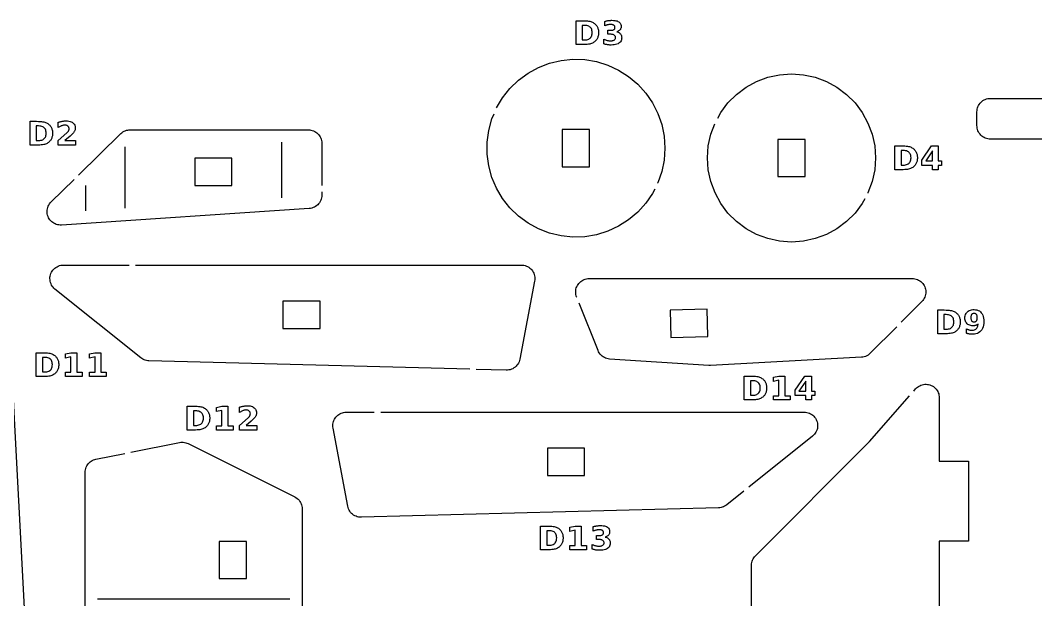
# Model space of a CAD drawing. Header units: millimetres. Extents: x 0 to 300, y 5 to 290.
# Drawn here: x 53.3 to 156.9, y 226.9 to 286 of the extents above; entities that cross this region are included whole.
import ezdxf

# ---------------------------------------------------------------- set-up
doc = ezdxf.new("R2010")
doc.units = ezdxf.units.MM
for name, color, linetype in [('CUT', 1, 'CONTINUOUS'), ('ENGRAVE', 5, 'CONTINUOUS'), ('SCORE', 7, 'CONTINUOUS')]:
    doc.layers.add(name, color=color, linetype=linetype)

msp = doc.modelspace()

# ---------------------------------------------------------------- linework, layer by layer
at = {"layer": 'CUT', "color": 1}
for points in [[(101.9028, 277.0973), (102.5181, 278.1361), (103.2694, 279.0875), (104.1408, 279.9303), (105.1168, 280.6494), (106.1799, 281.232), (107.3112, 281.6677), (108.4905, 281.9488), (109.6968, 282.0701), (110.9084, 282.0296), (112.1038, 281.8279), (113.2617, 281.4688), (114.3614, 280.9585), (115.3832, 280.3061), (116.309, 279.5234), (117.1222, 278.6243), (117.8083, 277.6249), (118.3551, 276.5428), (118.7527, 275.3976), (118.9942, 274.2096), (119.0752, 273), (118.9942, 271.7904), (118.7527, 270.6024), (118.3551, 269.4572), (118.3323, 269.4122)], [(124.4687, 276.0548), (124.7861, 276.6361), (125.5193, 277.6156), (126.3844, 278.4807), (127.3639, 279.2139), (128.4377, 279.8003), (129.5841, 280.2278), (130.7796, 280.4879), (132, 280.5752), (133.2204, 280.4879), (134.4159, 280.2278), (135.5623, 279.8003), (136.6361, 279.2139), (137.6156, 278.4807), (138.4807, 277.6156), (139.2139, 276.6361), (139.8003, 275.5623), (140.2278, 274.4159), (140.4879, 273.2204), (140.5752, 272), (140.4879, 270.7796), (140.2278, 269.5841), (139.8003, 268.4377), (139.7868, 268.4132)], [(157.926, 273.925), (152.2982, 273.925), (152.1652, 273.9315), (152.0317, 273.9513), (151.9008, 273.9841), (151.7738, 274.0296), (151.6518, 274.0873), (151.536, 274.1567), (151.4277, 274.237), (151.3277, 274.3277), (151.237, 274.4277), (151.1567, 274.536), (151.0873, 274.6518), (151.0296, 274.7738), (150.9841, 274.9008), (150.9513, 275.0317), (150.9315, 275.1652), (150.925, 275.2982), (150.925, 276.7018), (150.9315, 276.8348), (150.9513, 276.9683), (150.9841, 277.0992), (151.0296, 277.2262), (151.0873, 277.3482), (151.1567, 277.464), (151.237, 277.5723), (151.3277, 277.6723), (151.4277, 277.763), (151.536, 277.8433), (151.6518, 277.9127), (151.7738, 277.9704), (151.9008, 278.0159), (152.0317, 278.0487), (152.1652, 278.0685), (152.2982, 278.075), (158.925, 278.075)], [(118.0392, 268.832), (117.8083, 268.3751), (117.1222, 267.3757), (116.309, 266.4766), (115.3832, 265.6939), (114.3614, 265.0415), (113.2617, 264.5312), (112.1038, 264.1721), (110.9084, 263.9704), (109.6968, 263.9299), (108.4905, 264.0512), (107.3112, 264.3323), (106.1799, 264.768), (105.1168, 265.3506), (104.1408, 266.0697), (103.2694, 266.9125), (102.5181, 267.8639), (101.9002, 268.907), (101.427, 270.0231), (101.1067, 271.1924), (100.9451, 272.3938), (100.9451, 273.6062), (101.1067, 274.8076), (101.427, 275.9769), (101.6484, 276.4991)], [(59.2529, 270.2529), (63.5697, 274.4833), (63.6679, 274.5706), (63.7755, 274.6491), (63.8903, 274.7168), (64.011, 274.7731), (64.1366, 274.8174), (64.2659, 274.8493), (64.3977, 274.8686), (64.529, 274.875), (82.7018, 274.875), (82.8348, 274.8685), (82.9683, 274.8487), (83.0992, 274.8159), (83.2262, 274.7704), (83.3482, 274.7127), (83.464, 274.6433), (83.5723, 274.563), (83.6723, 274.4723), (83.763, 274.3723), (83.8433, 274.264), (83.9127, 274.1482), (83.9704, 274.0262), (84.0159, 273.8992), (84.0487, 273.7683), (84.0685, 273.6348), (84.075, 273.5018), (84.075, 269.1863)], [(139.4753, 267.8427), (139.2139, 267.3639), (138.4807, 266.3844), (137.6156, 265.5193), (136.6361, 264.7861), (135.5623, 264.1997), (134.4159, 263.7722), (133.2204, 263.5121), (132, 263.4248), (130.7796, 263.5121), (129.5841, 263.7722), (128.4377, 264.1997), (127.3639, 264.7861), (126.3844, 265.5193), (125.5193, 266.3844), (124.7861, 267.3639), (124.1997, 268.4377), (123.7722, 269.5841), (123.5121, 270.7796), (123.4248, 272), (123.5121, 273.2204), (123.7722, 274.4159), (124.1687, 275.479)], [(84.075, 268.5363), (84.075, 268.2143), (84.0682, 268.0786), (84.0475, 267.9423), (84.0133, 267.8087), (83.9659, 267.6793), (83.9058, 267.5553), (83.8336, 267.4379), (83.75, 267.3283), (83.6558, 267.2276), (83.552, 267.1369), (83.4397, 267.057), (83.3199, 266.9888), (83.1939, 266.9329), (83.063, 266.8899), (82.9284, 266.8602), (82.7933, 266.8444), (57.5091, 265.1588), (57.3771, 265.1564), (57.2438, 265.167), (57.1121, 265.1905), (56.9834, 265.2267), (56.8587, 265.2753), (56.7394, 265.3357), (56.6265, 265.4074), (56.5211, 265.4898), (56.4242, 265.582), (56.3367, 265.6832), (56.2594, 265.7924), (56.1932, 265.9086), (56.1385, 266.0307), (56.096, 266.1575), (56.066, 266.2879), (56.0488, 266.4205), (56.0445, 266.5542), (56.0533, 266.6877), (56.075, 266.8197), (56.1094, 266.9489), (56.1562, 267.0742), (56.215, 267.1944), (56.2852, 267.3083), (56.3661, 267.4148), (56.4557, 267.5116), (58.7887, 269.7979)], [(51.4759, 267.9858), (56.9608, 164.163)], [(99.1683, 250.4521), (66.433, 251.3136), (66.3078, 251.3227), (66.1822, 251.3436), (66.0591, 251.3761), (65.9395, 251.4198), (65.8244, 251.4744), (65.7149, 251.5394), (65.6133, 251.6133), (56.8456, 258.6275), (56.7454, 258.7161), (56.6531, 258.8155), (56.5711, 258.9235), (56.5002, 259.0391), (56.4409, 259.1611), (56.394, 259.2884), (56.3598, 259.4196), (56.3387, 259.5536), (56.331, 259.689), (56.3366, 259.8245), (56.3555, 259.9588), (56.3876, 260.0906), (56.4325, 260.2186), (56.4898, 260.3415), (56.5589, 260.4582), (56.6391, 260.5676), (56.7298, 260.6684), (56.83, 260.7599), (56.9386, 260.8411), (57.0548, 260.9111), (57.1773, 260.9694), (57.3049, 261.0153), (57.4364, 261.0484), (57.5705, 261.0684), (57.7042, 261.075), (64.4045, 261.075)], [(65.0545, 261.075), (104.4336, 261.075), (104.5658, 261.0685), (104.6986, 261.049), (104.8288, 261.0165), (104.9552, 260.9716), (105.0767, 260.9145), (105.192, 260.8459), (105.3, 260.7663), (105.3998, 260.6766), (105.4904, 260.5776), (105.5709, 260.4702), (105.6406, 260.3555), (105.6987, 260.2346), (105.7448, 260.1085), (105.7783, 259.9786), (105.7991, 259.846), (105.8068, 259.7121), (105.8014, 259.578), (105.7833, 259.4469), (104.2786, 251.4719), (104.2465, 251.3391), (104.2006, 251.2084), (104.1418, 251.083), (104.0707, 250.9642), (103.988, 250.8531), (103.8946, 250.7509), (103.7913, 250.6586), (103.6793, 250.5771), (103.5597, 250.5074), (103.4336, 250.45), (103.3024, 250.4056), (103.1675, 250.3746), (103.03, 250.3574), (102.8935, 250.3541), (99.8181, 250.435)], [(110.0833, 257.8093), (110.077, 257.8252), (110.0341, 257.9502), (110.0031, 258.0806), (109.985, 258.2134), (109.9799, 258.3474), (109.9878, 258.4811), (110.0088, 258.6135), (110.0425, 258.7433), (110.0887, 258.8691), (110.1469, 258.9898), (110.2166, 259.1043), (110.2972, 259.2114), (110.3877, 259.3102), (110.4875, 259.3997), (110.5955, 259.4791), (110.7107, 259.5476), (110.832, 259.6046), (110.9583, 259.6494), (111.0884, 259.6818), (111.221, 259.7013), (111.3531, 259.7077), (144.3244, 259.7075), (144.4572, 259.701), (144.5905, 259.6813), (144.7212, 259.6486), (144.8482, 259.6032), (144.97, 259.5457), (145.0857, 259.4764), (145.194, 259.3962), (145.2939, 259.3058), (145.3846, 259.2061), (145.465, 259.0979), (145.5344, 258.9824), (145.5922, 258.8606), (145.6378, 258.7338), (145.6708, 258.6031), (145.6908, 258.4698), (145.6976, 258.3352), (145.6913, 258.2006), (145.6718, 258.0672), (145.6394, 257.9364), (145.5943, 257.8094), (145.5369, 257.6875), (145.468, 257.5717), (145.388, 257.4632), (145.299, 257.3644), (143.2001, 255.2532)], [(142.7419, 254.7922), (140.0386, 252.073), (139.9334, 251.9777), (139.8172, 251.8928), (139.6928, 251.8204), (139.5615, 251.7615), (139.4247, 251.7166), (139.284, 251.6863), (139.1429, 251.671), (123.7328, 250.8176), (123.5698, 250.8185), (113.4415, 251.4938), (113.3038, 251.5101), (113.1666, 251.5407), (113.0333, 251.5852), (112.9052, 251.6431), (112.7837, 251.7138), (112.6701, 251.7965), (112.5655, 251.8903), (112.471, 251.9944), (112.3876, 252.1075), (112.3162, 252.2286), (112.2584, 252.3546), (110.324, 257.2056)], [(144.4733, 248.2263), (144.6664, 248.4469), (144.7576, 248.5415), (144.8589, 248.628), (144.9681, 248.7043), (145.0842, 248.7696), (145.2061, 248.8234), (145.3326, 248.8652), (145.4625, 248.8945), (145.5947, 248.9112), (145.7278, 248.9149), (145.8607, 248.9058), (145.9921, 248.8838), (146.1207, 248.8493), (146.2454, 248.8024), (146.365, 248.7437), (146.4784, 248.6737), (146.5844, 248.5931), (146.6821, 248.5026), (146.7706, 248.403), (146.8491, 248.2954), (146.9168, 248.1806), (146.9731, 248.0599), (147.0174, 247.9343), (147.0493, 247.805), (147.0686, 247.6732), (147.075, 247.5419), (147.075, 241.075), (150.075, 241.075), (150.075, 232.925), (147.075, 232.925), (147.075, 223.075)], [(127.925, 219.6071), (127.925, 230.4634), (127.9315, 230.5963), (127.9513, 230.7298), (127.9841, 230.8607), (128.0296, 230.9877), (128.0873, 231.1097), (128.1567, 231.2255), (128.237, 231.3339), (128.3264, 231.4325), (139.9308, 243.0369), (139.9586, 243.0666), (144.0453, 247.7371)], [(127.1291, 238.0073), (125.3867, 236.6133), (125.2851, 236.5394), (125.1756, 236.4744), (125.0605, 236.4198), (124.9409, 236.3761), (124.8178, 236.3436), (124.6922, 236.3227), (124.567, 236.3136), (88.1065, 235.3541), (87.97, 235.3574), (87.8325, 235.3746), (87.6976, 235.4056), (87.5664, 235.45), (87.4403, 235.5074), (87.3207, 235.5771), (87.2087, 235.6586), (87.1054, 235.7509), (87.012, 235.8531), (86.9293, 235.9642), (86.8582, 236.083), (86.7994, 236.2084), (86.7535, 236.3391), (86.7214, 236.4719), (85.2167, 244.4469), (85.1986, 244.578), (85.1932, 244.7121), (85.2009, 244.846), (85.2217, 244.9786), (85.2552, 245.1085), (85.3013, 245.2346), (85.3594, 245.3555), (85.4291, 245.4702), (85.5096, 245.5776), (85.6002, 245.6766), (85.7, 245.7663), (85.808, 245.8459), (85.9233, 245.9145), (86.0448, 245.9716), (86.1712, 246.0165), (86.3014, 246.049), (86.4342, 246.0685), (86.5664, 246.075), (89.4296, 246.075)], [(90.0796, 246.075), (133.2958, 246.075), (133.4295, 246.0684), (133.5636, 246.0484), (133.6951, 246.0153), (133.8227, 245.9694), (133.9452, 245.9111), (134.0614, 245.8411), (134.17, 245.7599), (134.2702, 245.6684), (134.3609, 245.5676), (134.4411, 245.4582), (134.5102, 245.3415), (134.5675, 245.2186), (134.6124, 245.0906), (134.6445, 244.9588), (134.6634, 244.8245), (134.669, 244.689), (134.6613, 244.5536), (134.6402, 244.4196), (134.606, 244.2884), (134.5591, 244.1611), (134.4998, 244.0391), (134.4289, 243.9235), (134.3469, 243.8155), (134.2546, 243.7161), (134.1544, 243.6275), (127.6367, 238.4133)], [(64.5987, 241.9962), (69.5496, 242.9864), (69.6762, 243.0056), (69.8058, 243.0128), (69.9356, 243.0078), (70.0642, 242.9906), (70.1907, 242.9613), (70.3138, 242.9202), (70.4309, 242.8684), (81.3166, 237.4255), (81.4354, 237.3585), (81.5485, 237.2787), (81.6529, 237.188), (81.7477, 237.0872), (81.8319, 236.9774), (81.9046, 236.8597), (81.9652, 236.7353), (82.0129, 236.6055), (82.0473, 236.4715), (82.0681, 236.3347), (82.075, 236.1984), (82.075, 218.4911)], [(59.925, 222.2715), (59.925, 239.9361), (59.9315, 240.0689), (59.9513, 240.2023), (59.984, 240.3331), (60.0294, 240.4601), (60.087, 240.582), (60.1563, 240.6977), (60.2366, 240.806), (60.3271, 240.906), (60.4269, 240.9966), (60.5352, 241.077), (60.6508, 241.1464), (60.7726, 241.2042), (60.8996, 241.2497), (61.0285, 241.2822), (63.9613, 241.8688)]]:
    msp.add_lwpolyline(points, dxfattribs=at)
for points in [[(111.395, 271.105), (111.395, 274.895), (108.605, 274.895), (108.605, 271.105), (111.395, 271.105)], [(133.395, 270.105), (133.395, 273.895), (130.605, 273.895), (130.605, 270.105), (133.395, 270.105)], [(74.895, 269.205), (74.895, 271.995), (71.105, 271.995), (71.105, 269.205), (74.895, 269.205)], [(80.105, 257.395), (80.105, 254.605), (83.895, 254.605), (83.895, 257.395), (80.105, 257.395)], [(119.6207, 256.4878), (119.6879, 253.6986), (123.4768, 253.7898), (123.4096, 256.579), (119.6207, 256.4878)], [(107.105, 242.395), (107.105, 239.605), (110.895, 239.605), (110.895, 242.395), (107.105, 242.395)], [(73.605, 229.105), (76.395, 229.105), (76.395, 232.895), (73.605, 232.895), (73.605, 229.105)]]:
    msp.add_lwpolyline(points, close=True, dxfattribs=at)
at = {"layer": 'ENGRAVE', "color": 5}
for points in [[(110.8618, 285.9913), (111.0228, 285.9847), (111.168, 285.9738), (111.2975, 285.9584), (111.4114, 285.9387), (111.5096, 285.9146), (111.5978, 285.8852), (111.6817, 285.8497), (111.7613, 285.8082), (111.8366, 285.7605), (111.9076, 285.7067), (111.9743, 285.6468), (112.0288, 285.5906), (112.0784, 285.5316), (112.1232, 285.4698), (112.1631, 285.4052), (112.1981, 285.3378), (112.2282, 285.2676), (112.2535, 285.1944), (112.2743, 285.118), (112.2904, 285.0385), (112.302, 284.9558), (112.3089, 284.87), (112.3112, 284.781), (112.3089, 284.6909), (112.302, 284.6042), (112.2904, 284.5207), (112.2743, 284.4406), (112.2535, 284.3638), (112.2282, 284.2902), (112.1981, 284.2198), (112.1631, 284.1522), (112.1232, 284.0874), (112.0784, 284.0255), (112.0288, 283.9664), (111.9743, 283.9102), (111.907, 283.8503), (111.8354, 283.7965), (111.7594, 283.7488), (111.6791, 283.7073), (111.5945, 283.6718), (111.5055, 283.6424), (111.4068, 283.6183), (111.2928, 283.5986), (111.1637, 283.5832), (111.0194, 283.5723), (110.8599, 283.5657), (110.6852, 283.5635), (110.0244, 283.5635), (110.0244, 285.9935), (110.6852, 285.9935), (110.8618, 285.9913)], [(114.2501, 284.85), (114.3221, 284.821), (114.3877, 284.7869), (114.4467, 284.7475), (114.4991, 284.7029), (114.5449, 284.6532), (114.584, 284.5985), (114.6159, 284.539), (114.6408, 284.4748), (114.6585, 284.4058), (114.6692, 284.3321), (114.6727, 284.2536), (114.665, 284.138), (114.642, 284.032), (114.6035, 283.9356), (114.5497, 283.8489), (114.4806, 283.7718), (114.396, 283.7043), (114.2967, 283.6468), (114.1833, 283.5999), (114.0558, 283.5633), (113.9142, 283.5372), (113.7585, 283.5215), (113.5887, 283.5163), (113.5263, 283.5171), (113.4638, 283.5196), (113.4013, 283.5238), (113.3388, 283.5297), (113.2762, 283.5372), (113.2136, 283.5464), (113.151, 283.5573), (113.0887, 283.5698), (113.0266, 283.5841), (112.9647, 283.5999), (112.9031, 283.6175), (112.8417, 283.6367), (112.8417, 284.1201), (112.9002, 284.092), (112.9586, 284.0663), (113.0168, 284.043), (113.0749, 284.0221), (113.1329, 284.0036), (113.1908, 283.9875), (113.2484, 283.9738), (113.3057, 283.9626), (113.3627, 283.9539), (113.4194, 283.9477), (113.4757, 283.944), (113.5318, 283.9427), (113.6115, 283.9451), (113.6848, 283.9523), (113.7517, 283.9643), (113.8121, 283.9811), (113.866, 284.0026), (113.9134, 284.029), (113.954, 284.0598), (113.9871, 284.0948), (114.0129, 284.134), (114.0313, 284.1773), (114.0424, 284.2248), (114.0461, 284.2764), (114.0423, 284.3295), (114.031, 284.3781), (114.0121, 284.4223), (113.9857, 284.4619), (113.9517, 284.4971), (113.9102, 284.5279), (113.8613, 284.554), (113.8052, 284.5753), (113.7419, 284.5919), (113.6715, 284.6038), (113.5938, 284.6109), (113.509, 284.6133), (113.2583, 284.6133), (113.2583, 285.017), (113.522, 285.017), (113.5973, 285.019), (113.6659, 285.0252), (113.7279, 285.0355), (113.7831, 285.0499), (113.8317, 285.0684), (113.8736, 285.091), (113.9089, 285.1178), (113.9378, 285.149), (113.9602, 285.1844), (113.9763, 285.2241), (113.9859, 285.2681), (113.9891, 285.3164), (113.986, 285.3613), (113.9766, 285.4027), (113.961, 285.4405), (113.9392, 285.4749), (113.9111, 285.5056), (113.8768, 285.5329), (113.8368, 285.5563), (113.7916, 285.5754), (113.7413, 285.5903), (113.6858, 285.6009), (113.6252, 285.6073), (113.5594, 285.6094), (113.5089, 285.6085), (113.4582, 285.6056), (113.4072, 285.6009), (113.3562, 285.5942), (113.3049, 285.5857), (113.2534, 285.5752), (113.2019, 285.5629), (113.1505, 285.5488), (113.0992, 285.5329), (113.048, 285.5152), (112.9969, 285.4957), (112.9458, 285.4743), (112.9458, 285.9333), (113.0076, 285.9499), (113.0692, 285.9651), (113.1306, 285.9789), (113.1918, 285.9912), (113.2528, 286.002), (113.3137, 286.0114), (113.3742, 286.0194), (113.4345, 286.0259), (113.4943, 286.031), (113.5538, 286.0346), (113.613, 286.0367), (113.6717, 286.0375), (113.823, 286.0331), (113.961, 286.0202), (114.0858, 285.9986), (114.1973, 285.9684), (114.2955, 285.9295), (114.3806, 285.882), (114.4524, 285.8259), (114.5112, 285.7609), (114.5569, 285.6873), (114.5896, 285.605), (114.6092, 285.5139), (114.6157, 285.4141), (114.6126, 285.3452), (114.6033, 285.2805), (114.5877, 285.2202), (114.5658, 285.1642), (114.5378, 285.1124), (114.5034, 285.065), (114.463, 285.0219), (114.4166, 284.9833), (114.3643, 284.9492), (114.306, 284.9196), (114.2417, 284.8944), (114.1714, 284.8737), (114.2501, 284.85)], [(110.8756, 284.0371), (110.9986, 284.0424), (111.1115, 284.0583), (111.2144, 284.0847), (111.3071, 284.1218), (111.3898, 284.1694), (111.4624, 284.2276), (111.5243, 284.2958), (111.575, 284.3737), (111.6144, 284.4611), (111.6425, 284.5582), (111.6594, 284.6648), (111.665, 284.781), (111.6594, 284.8966), (111.6426, 285.0027), (111.6146, 285.0991), (111.5753, 285.186), (111.5249, 285.2634), (111.4632, 285.3311), (111.3908, 285.3888), (111.3082, 285.436), (111.2154, 285.4727), (111.1124, 285.4989), (110.9991, 285.5146), (110.8756, 285.5199), (110.651, 285.5199), (110.651, 284.0371), (110.8756, 284.0371)], [(55.1493, 275.733), (55.3103, 275.7264), (55.4555, 275.7154), (55.5851, 275.7001), (55.6989, 275.6803), (55.7971, 275.6562), (55.8853, 275.6268), (55.9692, 275.5914), (56.0488, 275.5498), (56.1241, 275.5021), (56.1951, 275.4483), (56.2618, 275.3885), (56.3163, 275.3323), (56.366, 275.2733), (56.4107, 275.2115), (56.4506, 275.1469), (56.4856, 275.0794), (56.5157, 275.0092), (56.5411, 274.936), (56.5618, 274.8597), (56.578, 274.7801), (56.5895, 274.6975), (56.5964, 274.6116), (56.5987, 274.5226), (56.5964, 274.4325), (56.5895, 274.3458), (56.578, 274.2624), (56.5618, 274.1822), (56.5411, 274.1054), (56.5157, 274.0319), (56.4856, 273.9614), (56.4506, 273.8938), (56.4107, 273.829), (56.366, 273.7671), (56.3163, 273.708), (56.2618, 273.6518), (56.1945, 273.5919), (56.1229, 273.5382), (56.0469, 273.4905), (55.9667, 273.4489), (55.882, 273.4134), (55.793, 273.3841), (55.6943, 273.36), (55.5804, 273.3402), (55.4512, 273.3249), (55.3069, 273.3139), (55.1474, 273.3073), (54.9727, 273.3051), (54.3119, 273.3051), (54.3119, 275.7351), (54.9727, 275.7351), (55.1493, 275.733)], [(58.9358, 273.7657), (58.9358, 273.3051), (57.1699, 273.3051), (57.1699, 273.7657), (58.0569, 274.5486), (58.0948, 274.5843), (58.1292, 274.6197), (58.1603, 274.6548), (58.1878, 274.6897), (58.212, 274.7243), (58.2327, 274.7586), (58.2501, 274.793), (58.2643, 274.8278), (58.2754, 274.8632), (58.2833, 274.8989), (58.2881, 274.9351), (58.2897, 274.9718), (58.2865, 275.0269), (58.2769, 275.0783), (58.261, 275.126), (58.2387, 275.17), (58.21, 275.2103), (58.1749, 275.2469), (58.1346, 275.2787), (58.09, 275.3047), (58.0412, 275.325), (57.9883, 275.3395), (57.9311, 275.3481), (57.8697, 275.351), (57.8201, 275.3493), (57.769, 275.3441), (57.7163, 275.3354), (57.6621, 275.3232), (57.6064, 275.3075), (57.5491, 275.2884), (57.4904, 275.2658), (57.4303, 275.2398), (57.3688, 275.2104), (57.306, 275.1777), (57.2419, 275.1415), (57.1764, 275.102), (57.1764, 275.6359), (57.2468, 275.6583), (57.3169, 275.6788), (57.3867, 275.6975), (57.4563, 275.7143), (57.5256, 275.7293), (57.5947, 275.7425), (57.6633, 275.7537), (57.7316, 275.7628), (57.7993, 275.7699), (57.8667, 275.775), (57.9335, 275.7781), (57.9999, 275.7791), (58.1399, 275.7738), (58.2691, 275.7578), (58.3875, 275.7311), (58.4951, 275.6937), (58.5919, 275.6457), (58.6778, 275.587), (58.7517, 275.5188), (58.8121, 275.4422), (58.8591, 275.3571), (58.8927, 275.2637), (58.9128, 275.1618), (58.9195, 275.0516), (58.9167, 274.9861), (58.9081, 274.9222), (58.8939, 274.8597), (58.874, 274.7987), (58.8483, 274.7393), (58.817, 274.6813), (58.7765, 274.6208), (58.7235, 274.5539), (58.6579, 274.4805), (58.5797, 274.4006), (58.489, 274.3143), (58.3857, 274.2215), (57.8665, 273.7657), (58.9358, 273.7657)], [(55.1632, 273.7788), (55.2862, 273.7841), (55.3991, 273.7999), (55.5019, 273.8264), (55.5947, 273.8634), (55.6773, 273.911), (55.7499, 273.9692), (55.8118, 274.0375), (55.8625, 274.1153), (55.9019, 274.2028), (55.93, 274.2998), (55.9469, 274.4064), (55.9525, 274.5226), (55.9469, 274.6382), (55.9301, 274.7443), (55.9021, 274.8408), (55.8628, 274.9277), (55.8124, 275.005), (55.7507, 275.0727), (55.6783, 275.1304), (55.5957, 275.1776), (55.5029, 275.2143), (55.3999, 275.2405), (55.2866, 275.2563), (55.1632, 275.2615), (54.9385, 275.2615), (54.9385, 273.7788), (55.1632, 273.7788)], [(143.3934, 273.2278), (143.5543, 273.2212), (143.6996, 273.2103), (143.8291, 273.1949), (143.943, 273.1752), (144.0412, 273.1511), (144.1294, 273.1217), (144.2133, 273.0862), (144.2928, 273.0447), (144.3681, 272.997), (144.4392, 272.9432), (144.5059, 272.8833), (144.5604, 272.8271), (144.61, 272.7681), (144.6548, 272.7063), (144.6947, 272.6417), (144.7297, 272.5743), (144.7598, 272.5041), (144.7851, 272.4309), (144.8059, 272.3545), (144.822, 272.275), (144.8336, 272.1923), (144.8405, 272.1065), (144.8428, 272.0174), (144.8405, 271.9274), (144.8336, 271.8407), (144.822, 271.7572), (144.8059, 271.6771), (144.7851, 271.6003), (144.7598, 271.5267), (144.7297, 271.4563), (144.6947, 271.3887), (144.6548, 271.3239), (144.61, 271.262), (144.5604, 271.2029), (144.5059, 271.1467), (144.4386, 271.0868), (144.367, 271.033), (144.291, 270.9853), (144.2107, 270.9438), (144.1261, 270.9083), (144.0371, 270.8789), (143.9384, 270.8548), (143.8244, 270.8351), (143.6953, 270.8197), (143.551, 270.8088), (143.3915, 270.8022), (143.2168, 270.8), (142.556, 270.8), (142.556, 273.23), (143.2168, 273.23), (143.3934, 273.2278)], [(143.4072, 271.2736), (143.5302, 271.2789), (143.6431, 271.2948), (143.746, 271.3212), (143.8387, 271.3583), (143.9214, 271.4059), (143.994, 271.4641), (144.0559, 271.5323), (144.1066, 271.6102), (144.146, 271.6976), (144.1741, 271.7946), (144.191, 271.9013), (144.1966, 272.0174), (144.191, 272.1331), (144.1742, 272.2392), (144.1462, 272.3356), (144.1069, 272.4225), (144.0565, 272.4999), (143.9948, 272.5676), (143.9224, 272.6253), (143.8398, 272.6725), (143.747, 272.7092), (143.644, 272.7354), (143.5307, 272.7511), (143.4072, 272.7564), (143.1826, 272.7564), (143.1826, 271.2736), (143.4072, 271.2736)], [(146.9699, 271.6968), (147.3166, 271.6968), (147.3166, 271.2427), (146.9699, 271.2427), (146.9699, 270.8), (146.3775, 270.8), (146.3775, 271.2427), (145.3, 271.2427), (145.3, 271.7798), (146.2733, 273.23), (146.9699, 273.23), (146.9699, 271.6968)], [(146.3775, 271.6968), (146.3775, 272.7141), (145.6906, 271.6968), (146.3775, 271.6968)], [(147.766, 256.4905), (147.9269, 256.4839), (148.0721, 256.473), (148.2017, 256.4576), (148.3156, 256.4379), (148.4137, 256.4137), (148.5019, 256.3844), (148.5858, 256.3489), (148.6654, 256.3073), (148.7407, 256.2597), (148.8117, 256.2059), (148.8784, 256.146), (148.9329, 256.0898), (148.9826, 256.0308), (149.0273, 255.969), (149.0672, 255.9044), (149.1022, 255.837), (149.1323, 255.7668), (149.1577, 255.6936), (149.1784, 255.6172), (149.1946, 255.5377), (149.2061, 255.455), (149.213, 255.3691), (149.2153, 255.2801), (149.213, 255.1901), (149.2061, 255.1033), (149.1946, 255.0199), (149.1784, 254.9398), (149.1577, 254.8629), (149.1323, 254.7894), (149.1022, 254.7189), (149.0672, 254.6513), (149.0273, 254.5866), (148.9826, 254.5246), (148.9329, 254.4656), (148.8784, 254.4094), (148.8111, 254.3495), (148.7395, 254.2957), (148.6636, 254.248), (148.5833, 254.2064), (148.4986, 254.171), (148.4097, 254.1416), (148.3109, 254.1175), (148.197, 254.0978), (148.0679, 254.0824), (147.9236, 254.0714), (147.764, 254.0649), (147.5894, 254.0627), (146.9285, 254.0627), (146.9285, 256.4927), (147.5894, 256.4927), (147.766, 256.4905)], [(147.7798, 254.5363), (147.9028, 254.5416), (148.0157, 254.5575), (148.1185, 254.5839), (148.2113, 254.6209), (148.2939, 254.6686), (148.3665, 254.7267), (148.4284, 254.795), (148.4791, 254.8729), (148.5185, 254.9603), (148.5467, 255.0573), (148.5635, 255.1639), (148.5692, 255.2801), (148.5636, 255.3958), (148.5467, 255.5018), (148.5187, 255.5983), (148.4795, 255.6852), (148.429, 255.7625), (148.3673, 255.8303), (148.295, 255.8879), (148.2124, 255.9351), (148.1195, 255.9719), (148.0165, 255.9981), (147.9033, 256.0138), (147.7798, 256.0191), (147.5552, 256.0191), (147.5552, 254.5363), (147.7798, 254.5363)], [(149.906, 254.5432), (149.9549, 254.5228), (150.003, 254.5044), (150.0503, 254.4878), (150.097, 254.4733), (150.1429, 254.4606), (150.1884, 254.4499), (150.2337, 254.4412), (150.2788, 254.4344), (150.3238, 254.4295), (150.3685, 254.4266), (150.4131, 254.4256), (150.503, 254.4299), (150.586, 254.4429), (150.6621, 254.4645), (150.7314, 254.4947), (150.7938, 254.5336), (150.8493, 254.5811), (150.8978, 254.6371), (150.9392, 254.7014), (150.9734, 254.7741), (151.0005, 254.8552), (151.0204, 254.9447), (151.0332, 255.0425), (150.9959, 255.0165), (150.9578, 254.9928), (150.9189, 254.9713), (150.8792, 254.9521), (150.8386, 254.9351), (150.7972, 254.9204), (150.7549, 254.908), (150.7113, 254.8978), (150.6666, 254.8899), (150.6207, 254.8843), (150.5737, 254.8809), (150.5254, 254.8797), (150.4052, 254.8858), (150.2929, 254.9039), (150.1887, 254.9341), (150.0925, 254.9763), (150.0042, 255.0306), (149.924, 255.097), (149.8541, 255.1733), (149.797, 255.2572), (149.7525, 255.3487), (149.7207, 255.4479), (149.7017, 255.5547), (149.6953, 255.6691), (149.7024, 255.7955), (149.7236, 255.9133), (149.759, 256.0223), (149.8085, 256.1227), (149.8722, 256.2144), (149.9501, 256.2974), (150.0398, 256.3695), (150.1391, 256.4285), (150.2481, 256.4744), (150.3667, 256.5072), (150.495, 256.5268), (150.6328, 256.5334), (150.7853, 256.5245), (150.9258, 256.4978), (151.0544, 256.4532), (151.171, 256.3909), (151.2757, 256.3107), (151.3685, 256.2127), (151.4481, 256.0985), (151.5132, 255.9695), (151.5638, 255.8258), (151.6, 255.6673), (151.6217, 255.4941), (151.6289, 255.3062), (151.6205, 255.1126), (151.5951, 254.9334), (151.5528, 254.7684), (151.4937, 254.6179), (151.4176, 254.4816), (151.3246, 254.3597), (151.2168, 254.2545), (151.0965, 254.1685), (150.9637, 254.1015), (150.8182, 254.0537), (150.6602, 254.025), (150.4896, 254.0155), (150.4331, 254.0162), (150.3773, 254.0183), (150.3224, 254.0218), (150.2683, 254.0267), (150.215, 254.033), (150.1625, 254.0407), (150.1106, 254.0498), (150.059, 254.0603), (150.0078, 254.0722), (149.957, 254.0856), (149.9066, 254.1003), (149.8565, 254.1164), (149.8565, 254.5656), (149.906, 254.5432)], [(150.7301, 255.2985), (150.7736, 255.3133), (150.8126, 255.334), (150.8471, 255.3607), (150.877, 255.3932), (150.9023, 255.4317), (150.9231, 255.4762), (150.9392, 255.5265), (150.9508, 255.5828), (150.9577, 255.645), (150.96, 255.7131), (150.9577, 255.7807), (150.9508, 255.8426), (150.9392, 255.8986), (150.9231, 255.9489), (150.9023, 255.9934), (150.877, 256.0321), (150.8471, 256.0649), (150.8126, 256.0918), (150.7736, 256.1126), (150.7301, 256.1276), (150.6821, 256.1365), (150.6296, 256.1395), (150.577, 256.1365), (150.529, 256.1276), (150.4855, 256.1126), (150.4466, 256.0918), (150.4121, 256.0649), (150.3822, 256.0321), (150.3568, 255.9934), (150.3361, 255.9489), (150.3199, 255.8986), (150.3084, 255.8426), (150.3015, 255.7807), (150.2992, 255.7131), (150.3015, 255.645), (150.3084, 255.5828), (150.3199, 255.5265), (150.3361, 255.4762), (150.3568, 255.4317), (150.3822, 255.3932), (150.4121, 255.3607), (150.4466, 255.334), (150.4855, 255.3133), (150.529, 255.2985), (150.577, 255.2896), (150.6296, 255.2866), (150.6821, 255.2896), (150.7301, 255.2985)], [(55.7787, 252.1308), (55.9396, 252.1243), (56.0848, 252.1133), (56.2144, 252.0979), (56.3282, 252.0782), (56.4264, 252.0541), (56.5146, 252.0247), (56.5985, 251.9893), (56.6781, 251.9477), (56.7534, 251.9), (56.8244, 251.8462), (56.8911, 251.7863), (56.9456, 251.7301), (56.9953, 251.6711), (57.04, 251.6093), (57.0799, 251.5447), (57.1149, 251.4773), (57.145, 251.4071), (57.1704, 251.3339), (57.1911, 251.2576), (57.2073, 251.178), (57.2188, 251.0953), (57.2257, 251.0095), (57.228, 250.9205), (57.2257, 250.8304), (57.2188, 250.7437), (57.2073, 250.6602), (57.1911, 250.5801), (57.1704, 250.5033), (57.145, 250.4297), (57.1149, 250.3593), (57.0799, 250.2917), (57.04, 250.2269), (56.9953, 250.165), (56.9456, 250.1059), (56.8911, 250.0497), (56.8238, 249.9898), (56.7522, 249.936), (56.6763, 249.8884), (56.596, 249.8468), (56.5113, 249.8113), (56.4223, 249.7819), (56.3236, 249.7578), (56.2097, 249.7381), (56.0806, 249.7227), (55.9362, 249.7118), (55.7767, 249.7052), (55.602, 249.703), (54.9412, 249.703), (54.9412, 252.133), (55.602, 252.133), (55.7787, 252.1308)], [(58.4795, 251.7066), (57.9115, 251.5894), (57.9115, 252.0158), (58.4763, 252.133), (59.072, 252.133), (59.072, 250.136), (59.6253, 250.136), (59.6253, 249.703), (57.9261, 249.703), (57.9261, 250.136), (58.4795, 250.136), (58.4795, 251.7066)], [(60.9322, 251.7066), (60.3641, 251.5894), (60.3641, 252.0158), (60.9289, 252.133), (61.5246, 252.133), (61.5246, 250.136), (62.078, 250.136), (62.078, 249.703), (60.3788, 249.703), (60.3788, 250.136), (60.9322, 250.136), (60.9322, 251.7066)], [(55.7925, 250.1766), (55.9155, 250.1819), (56.0284, 250.1978), (56.1312, 250.2242), (56.224, 250.2613), (56.3066, 250.3089), (56.3792, 250.3671), (56.4411, 250.4353), (56.4918, 250.5132), (56.5312, 250.6006), (56.5593, 250.6977), (56.5762, 250.8043), (56.5819, 250.9205), (56.5762, 251.0361), (56.5594, 251.1422), (56.5314, 251.2387), (56.4922, 251.3255), (56.4417, 251.4029), (56.38, 251.4706), (56.3076, 251.5283), (56.225, 251.5755), (56.1322, 251.6122), (56.0292, 251.6384), (55.9159, 251.6541), (55.7925, 251.6594), (55.5679, 251.6594), (55.5679, 250.1766), (55.7925, 250.1766)], [(128.0142, 249.7487), (128.1751, 249.7422), (128.3204, 249.7312), (128.4499, 249.7158), (128.5638, 249.6961), (128.662, 249.672), (128.7502, 249.6426), (128.8341, 249.6072), (128.9136, 249.5656), (128.9889, 249.5179), (129.06, 249.4641), (129.1267, 249.4042), (129.1812, 249.348), (129.2308, 249.289), (129.2756, 249.2272), (129.3155, 249.1626), (129.3505, 249.0952), (129.3806, 249.025), (129.4059, 248.9518), (129.4267, 248.8755), (129.4428, 248.7959), (129.4544, 248.7132), (129.4613, 248.6274), (129.4636, 248.5384), (129.4613, 248.4483), (129.4544, 248.3616), (129.4428, 248.2781), (129.4267, 248.198), (129.4059, 248.1212), (129.3806, 248.0476), (129.3505, 247.9772), (129.3155, 247.9096), (129.2756, 247.8448), (129.2308, 247.7829), (129.1812, 247.7238), (129.1267, 247.6676), (129.0594, 247.6077), (128.9878, 247.5539), (128.9118, 247.5063), (128.8315, 247.4647), (128.7469, 247.4292), (128.6579, 247.3998), (128.5592, 247.3757), (128.4452, 247.356), (128.3161, 247.3406), (128.1718, 247.3297), (128.0123, 247.3231), (127.8376, 247.3209), (127.1768, 247.3209), (127.1768, 249.7509), (127.8376, 249.7509), (128.0142, 249.7487)], [(130.7151, 249.3245), (130.147, 249.2073), (130.147, 249.6337), (130.7118, 249.7509), (131.3075, 249.7509), (131.3075, 247.7539), (131.8609, 247.7539), (131.8609, 247.3209), (130.1617, 247.3209), (130.1617, 247.7539), (130.7151, 247.7539), (130.7151, 249.3245)], [(134.3901, 248.2177), (134.3901, 247.7636), (134.0434, 247.7636), (134.0434, 247.3209), (133.4509, 247.3209), (133.4509, 247.7636), (132.3735, 247.7636), (132.3735, 248.3007), (133.3468, 249.7509), (134.0434, 249.7509), (134.0434, 248.2177), (134.3901, 248.2177)], [(128.028, 247.7945), (128.151, 247.7998), (128.2639, 247.8157), (128.3668, 247.8421), (128.4595, 247.8792), (128.5422, 247.9268), (128.6148, 247.985), (128.6767, 248.0532), (128.7274, 248.1311), (128.7668, 248.2185), (128.7949, 248.3156), (128.8118, 248.4222), (128.8174, 248.5384), (128.8118, 248.654), (128.795, 248.7601), (128.767, 248.8566), (128.7277, 248.9434), (128.6773, 249.0208), (128.6156, 249.0885), (128.5432, 249.1462), (128.4606, 249.1934), (128.3678, 249.2301), (128.2648, 249.2563), (128.1515, 249.272), (128.028, 249.2773), (127.8034, 249.2773), (127.8034, 247.7945), (128.028, 247.7945)], [(133.4509, 249.235), (132.7641, 248.2177), (133.4509, 248.2177), (133.4509, 249.235)], [(71.1874, 246.6771), (71.3484, 246.6706), (71.4936, 246.6596), (71.6232, 246.6442), (71.737, 246.6245), (71.8352, 246.6004), (71.9234, 246.571), (72.0073, 246.5356), (72.0869, 246.494), (72.1622, 246.4463), (72.2332, 246.3925), (72.2999, 246.3327), (72.3544, 246.2765), (72.404, 246.2175), (72.4488, 246.1556), (72.4887, 246.091), (72.5237, 246.0236), (72.5538, 245.9534), (72.5791, 245.8802), (72.5999, 245.8039), (72.616, 245.7243), (72.6276, 245.6416), (72.6345, 245.5558), (72.6368, 245.4668), (72.6345, 245.3767), (72.6276, 245.29), (72.616, 245.2066), (72.5999, 245.1264), (72.5791, 245.0496), (72.5538, 244.976), (72.5237, 244.9056), (72.4887, 244.838), (72.4488, 244.7732), (72.404, 244.7113), (72.3544, 244.6522), (72.2999, 244.596), (72.2326, 244.5361), (72.161, 244.4823), (72.085, 244.4347), (72.0047, 244.3931), (71.9201, 244.3576), (71.8311, 244.3283), (71.7324, 244.3041), (71.6185, 244.2844), (71.4893, 244.2691), (71.345, 244.2581), (71.1855, 244.2515), (71.0108, 244.2493), (70.35, 244.2493), (70.35, 246.6793), (71.0108, 246.6793), (71.1874, 246.6771)], [(73.8883, 246.2529), (73.3203, 246.1357), (73.3203, 246.5621), (73.885, 246.6793), (74.4807, 246.6793), (74.4807, 244.6823), (75.0341, 244.6823), (75.0341, 244.2493), (73.3349, 244.2493), (73.3349, 244.6823), (73.8883, 244.6823), (73.8883, 246.2529)], [(77.4266, 244.2493), (75.6606, 244.2493), (75.6606, 244.7099), (76.5477, 245.4928), (76.5856, 245.5285), (76.62, 245.5639), (76.651, 245.599), (76.6786, 245.6339), (76.7027, 245.6685), (76.7234, 245.7028), (76.7409, 245.7372), (76.7551, 245.772), (76.7662, 245.8073), (76.7741, 245.8431), (76.7788, 245.8793), (76.7804, 245.916), (76.7772, 245.9711), (76.7677, 246.0225), (76.7517, 246.0702), (76.7294, 246.1142), (76.7007, 246.1545), (76.6657, 246.1911), (76.6253, 246.2229), (76.5808, 246.2489), (76.532, 246.2692), (76.479, 246.2836), (76.4219, 246.2923), (76.3605, 246.2952), (76.3109, 246.2935), (76.2598, 246.2883), (76.2071, 246.2796), (76.1529, 246.2674), (76.0971, 246.2517), (76.0399, 246.2326), (75.9811, 246.21), (75.921, 246.184), (75.8596, 246.1546), (75.7968, 246.1219), (75.7326, 246.0857), (75.6671, 246.0462), (75.6671, 246.58), (75.7375, 246.6024), (75.8076, 246.623), (75.8775, 246.6417), (75.9471, 246.6585), (76.0164, 246.6735), (76.0854, 246.6867), (76.1541, 246.6978), (76.2223, 246.707), (76.2901, 246.7141), (76.3574, 246.7192), (76.4243, 246.7223), (76.4907, 246.7233), (76.6307, 246.7179), (76.7599, 246.7019), (76.8783, 246.6753), (76.9859, 246.6379), (77.0826, 246.5899), (77.1686, 246.5312), (77.2424, 246.463), (77.3029, 246.3864), (77.3499, 246.3013), (77.3834, 246.2079), (77.4036, 246.106), (77.4103, 245.9957), (77.4074, 245.9303), (77.3989, 245.8663), (77.3847, 245.8039), (77.3647, 245.7429), (77.3391, 245.6834), (77.3078, 245.6255), (77.2673, 245.565), (77.2143, 245.4981), (77.1487, 245.4247), (77.0705, 245.3448), (76.9797, 245.2585), (76.8764, 245.1657), (76.3572, 244.7099), (77.4266, 244.7099), (77.4266, 244.2493)], [(71.2012, 244.723), (71.3242, 244.7282), (71.4372, 244.7441), (71.54, 244.7706), (71.6327, 244.8076), (71.7154, 244.8552), (71.788, 244.9134), (71.8499, 244.9816), (71.9006, 245.0595), (71.94, 245.1469), (71.9681, 245.244), (71.985, 245.3506), (71.9906, 245.4668), (71.985, 245.5824), (71.9682, 245.6885), (71.9402, 245.785), (71.9009, 245.8719), (71.8505, 245.9492), (71.7888, 246.0169), (71.7164, 246.0746), (71.6338, 246.1218), (71.541, 246.1585), (71.438, 246.1847), (71.3247, 246.2005), (71.2012, 246.2057), (70.9766, 246.2057), (70.9766, 244.723), (71.2012, 244.723)], [(107.3993, 234.4504), (107.5446, 234.4394), (107.6741, 234.424), (107.788, 234.4043), (107.8862, 234.3802), (107.9743, 234.3508), (108.0582, 234.3154), (108.1378, 234.2738), (108.2131, 234.2261), (108.2841, 234.1723), (108.3508, 234.1125), (108.4054, 234.0563), (108.455, 233.9973), (108.4998, 233.9354), (108.5396, 233.8708), (108.5746, 233.8034), (108.6047, 233.7332), (108.6301, 233.66), (108.6509, 233.5837), (108.667, 233.5041), (108.6785, 233.4214), (108.6854, 233.3356), (108.6877, 233.2466), (108.6854, 233.1565), (108.6785, 233.0698), (108.667, 232.9864), (108.6509, 232.9062), (108.6301, 232.8294), (108.6047, 232.7558), (108.5746, 232.6854), (108.5396, 232.6178), (108.4998, 232.553), (108.455, 232.4911), (108.4054, 232.432), (108.3508, 232.3758), (108.2836, 232.3159), (108.2119, 232.2621), (108.136, 232.2145), (108.0557, 232.1729), (107.9711, 232.1374), (107.8821, 232.1081), (107.7833, 232.0839), (107.6694, 232.0642), (107.5403, 232.0489), (107.396, 232.0379), (107.2365, 232.0313), (107.0618, 232.0291), (106.401, 232.0291), (106.401, 234.4591), (107.0618, 234.4591), (107.2384, 234.4569), (107.3993, 234.4504)], [(109.9392, 234.0327), (109.3712, 233.9155), (109.3712, 234.3419), (109.936, 234.4591), (110.5317, 234.4591), (110.5317, 232.4621), (111.0851, 232.4621), (111.0851, 232.0291), (109.3859, 232.0291), (109.3859, 232.4621), (109.9392, 232.4621), (109.9392, 234.0327)], [(113.0793, 233.3156), (113.1514, 233.2866), (113.2169, 233.2525), (113.2759, 233.2131), (113.3283, 233.1686), (113.3742, 233.1188), (113.4132, 233.0641), (113.4452, 233.0046), (113.47, 232.9404), (113.4877, 232.8714), (113.4984, 232.7977), (113.5019, 232.7192), (113.4943, 232.6036), (113.4712, 232.4976), (113.4328, 232.4012), (113.379, 232.3145), (113.3098, 232.2374), (113.2252, 232.1699), (113.126, 232.1125), (113.0126, 232.0655), (112.8851, 232.0289), (112.7435, 232.0028), (112.5878, 231.9871), (112.418, 231.9819), (112.3555, 231.9828), (112.2931, 231.9853), (112.2306, 231.9894), (112.168, 231.9953), (112.1054, 232.0028), (112.0428, 232.012), (111.9802, 232.0229), (111.9179, 232.0354), (111.8558, 232.0497), (111.794, 232.0656), (111.7323, 232.0831), (111.6709, 232.1024), (111.6709, 232.5858), (111.7294, 232.5577), (111.7878, 232.532), (111.8461, 232.5086), (111.9042, 232.4877), (111.9622, 232.4692), (112.02, 232.4531), (112.0776, 232.4394), (112.1349, 232.4282), (112.1919, 232.4195), (112.2486, 232.4133), (112.305, 232.4096), (112.361, 232.4083), (112.4408, 232.4107), (112.5141, 232.4179), (112.5809, 232.4299), (112.6413, 232.4467), (112.6952, 232.4683), (112.7427, 232.4946), (112.7832, 232.5254), (112.8164, 232.5604), (112.8422, 232.5996), (112.8606, 232.6429), (112.8716, 232.6904), (112.8753, 232.742), (112.8715, 232.7951), (112.8602, 232.8437), (112.8413, 232.8879), (112.8149, 232.9276), (112.7809, 232.9628), (112.7394, 232.9935), (112.6905, 233.0196), (112.6344, 233.0409), (112.5712, 233.0576), (112.5007, 233.0694), (112.423, 233.0765), (112.3382, 233.0789), (112.0876, 233.0789), (112.0876, 233.4826), (112.3512, 233.4826), (112.4265, 233.4846), (112.4952, 233.4908), (112.5571, 233.5011), (112.6124, 233.5155), (112.6609, 233.534), (112.7028, 233.5566), (112.7381, 233.5835), (112.767, 233.6146), (112.7895, 233.65), (112.8055, 233.6897), (112.8151, 233.7337), (112.8183, 233.782), (112.8152, 233.8269), (112.8059, 233.8683), (112.7903, 233.9062), (112.7684, 233.9405), (112.7404, 233.9713), (112.706, 233.9985), (112.666, 234.0219), (112.6209, 234.041), (112.5705, 234.0559), (112.5151, 234.0665), (112.4544, 234.0729), (112.3887, 234.075), (112.3381, 234.0741), (112.2874, 234.0712), (112.2365, 234.0665), (112.1854, 234.0598), (112.1341, 234.0513), (112.0827, 234.0408), (112.0312, 234.0285), (111.9798, 234.0144), (111.9285, 233.9985), (111.8772, 233.9808), (111.8261, 233.9613), (111.7751, 233.9399), (111.7751, 234.3989), (111.8368, 234.4155), (111.8984, 234.4307), (111.9598, 234.4445), (112.021, 234.4568), (112.082, 234.4676), (112.1429, 234.477), (112.2035, 234.485), (112.2637, 234.4915), (112.3236, 234.4966), (112.3831, 234.5002), (112.4422, 234.5024), (112.501, 234.5031), (112.6522, 234.4988), (112.7902, 234.4858), (112.915, 234.4642), (113.0265, 234.434), (113.1248, 234.3951), (113.2098, 234.3476), (113.2816, 234.2915), (113.3404, 234.2266), (113.3862, 234.1529), (113.4188, 234.0706), (113.4384, 233.9795), (113.445, 233.8797), (113.4419, 233.8108), (113.4325, 233.7461), (113.4169, 233.6858), (113.3951, 233.6298), (113.367, 233.578), (113.3327, 233.5306), (113.2923, 233.4875), (113.2459, 233.4489), (113.1935, 233.4148), (113.1352, 233.3852), (113.0709, 233.36), (113.0006, 233.3393), (113.0793, 233.3156)], [(107.3752, 232.508), (107.4881, 232.5239), (107.5909, 232.5504), (107.6837, 232.5874), (107.7664, 232.635), (107.839, 232.6932), (107.9009, 232.7614), (107.9515, 232.8393), (107.9909, 232.9267), (108.0191, 233.0238), (108.036, 233.1304), (108.0416, 233.2466), (108.036, 233.3622), (108.0192, 233.4683), (107.9911, 233.5648), (107.9519, 233.6517), (107.9014, 233.729), (107.8398, 233.7967), (107.7674, 233.8544), (107.6848, 233.9016), (107.592, 233.9383), (107.4889, 233.9645), (107.3757, 233.9803), (107.2522, 233.9855), (107.0276, 233.9855), (107.0276, 232.5027), (107.2522, 232.5027), (107.3752, 232.508)]]:
    msp.add_lwpolyline(points, close=True, dxfattribs=at)
at = {"layer": 'SCORE', "color": 7}
for points in [[(80, 267.936), (80, 273.6)], [(64, 266.8693), (64, 273.1198)], [(60, 266.6027), (60, 269.1998)], [(80.8, 227), (61.2, 227)]]:
    msp.add_lwpolyline(points, dxfattribs=at)

doc.saveas('drawing.dxf')
